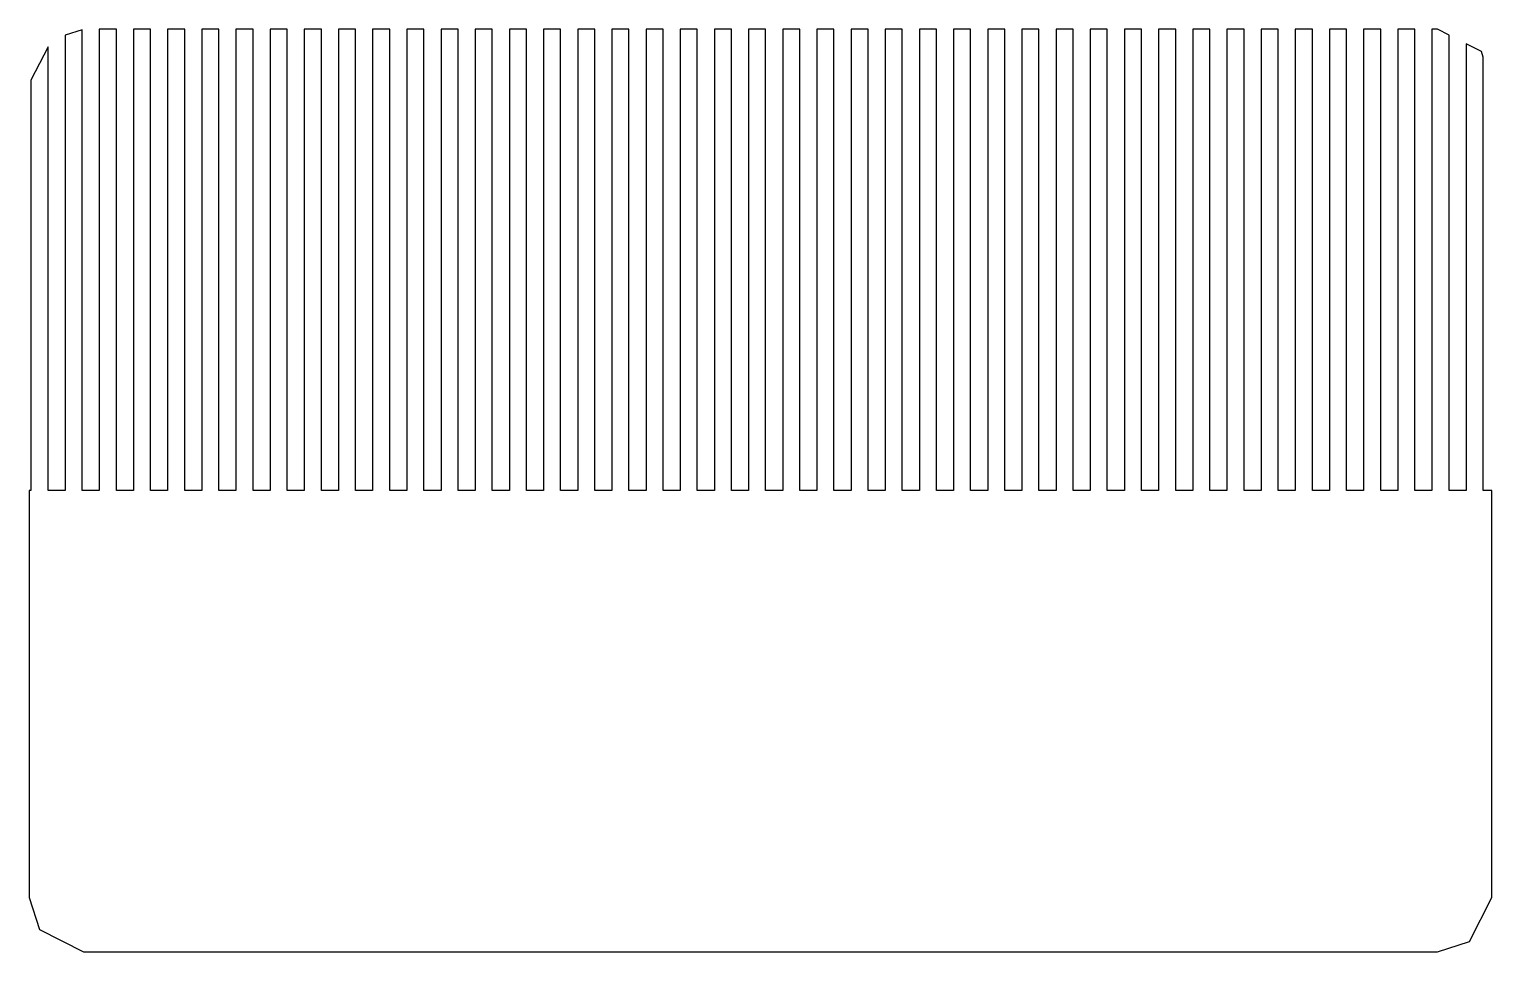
# Model space of a CAD drawing. Header units: metres. Extents: x -42.8 to 42.8, y -27 to 27.
import ezdxf

# ---------------------------------------------------------------- set-up
doc = ezdxf.new("R2010")
doc.units = ezdxf.units.M

msp = doc.modelspace()

# ---------------------------------------------------------------- linework, layer by layer
for p, q in [((-39.7, 26.964), (-40.7, 26.6391)), ((-40.7, 26.6391), (-40.7, 0)), ((-39.7, 0), (-39.7, 26.964)), ((-37.7, 26.99), (-38.7, 26.99)), ((-38.7, 26.99), (-38.7, 0)), ((-37.7, 0), (-37.7, 26.99)), ((-35.7, 26.99), (-36.7, 26.99)), ((-36.7, 26.99), (-36.7, 0)), ((-35.7, 0), (-35.7, 26.99)), ((-33.7, 26.99), (-34.7, 26.99)), ((-34.7, 26.99), (-34.7, 0)), ((-33.7, 0), (-33.7, 26.99)), ((-31.7, 26.99), (-32.7, 26.99)), ((-32.7, 26.99), (-32.7, 0)), ((-31.7, 0), (-31.7, 26.99)), ((-29.7, 26.99), (-30.7, 26.99)), ((-30.7, 26.99), (-30.7, 0)), ((-29.7, 0), (-29.7, 26.99)), ((-27.7, 26.99), (-28.7, 26.99)), ((-28.7, 26.99), (-28.7, 0)), ((-27.7, 0), (-27.7, 26.99)), ((-25.7, 26.99), (-26.7, 26.99)), ((-26.7, 26.99), (-26.7, 0)), ((-25.7, 0), (-25.7, 26.99)), ((-23.7, 26.99), (-24.7, 26.99)), ((-24.7, 26.99), (-24.7, 0)), ((-23.7, 0), (-23.7, 26.99)), ((-21.7, 26.99), (-22.7, 26.99)), ((-22.7, 26.99), (-22.7, 0)), ((-21.7, 0), (-21.7, 26.99)), ((-19.7, 26.99), (-20.7, 26.99)), ((-20.7, 26.99), (-20.7, 0)), ((-19.7, 0), (-19.7, 26.99)), ((-17.7, 26.99), (-18.7, 26.99)), ((-18.7, 26.99), (-18.7, 0)), ((-17.7, 0), (-17.7, 26.99)), ((-15.7, 26.99), (-16.7, 26.99)), ((-16.7, 26.99), (-16.7, 0)), ((-15.7, 0), (-15.7, 26.99)), ((-13.7, 26.99), (-14.7, 26.99)), ((-14.7, 26.99), (-14.7, 0)), ((-13.7, 0), (-13.7, 26.99)), ((-11.7, 26.99), (-12.7, 26.99)), ((-12.7, 26.99), (-12.7, 0)), ((-11.7, 0), (-11.7, 26.99)), ((-9.7, 26.99), (-10.7, 26.99)), ((-10.7, 26.99), (-10.7, 0)), ((-9.7, 0), (-9.7, 26.99)), ((-7.7, 26.99), (-8.7, 26.99)), ((-8.7, 26.99), (-8.7, 0)), ((-7.7, 0), (-7.7, 26.99)), ((-5.7, 26.99), (-6.7, 26.99)), ((-6.7, 26.99), (-6.7, 0)), ((-5.7, 0), (-5.7, 26.99)), ((-3.7, 26.99), (-4.7, 26.99)), ((-4.7, 26.99), (-4.7, 0)), ((-3.7, 0), (-3.7, 26.99)), ((-1.7, 26.99), (-2.7, 26.99)), ((-2.7, 26.99), (-2.7, 0)), ((-1.7, 0), (-1.7, 26.99)), ((0.29999, 26.99), (-0.7, 26.99)), ((-0.7, 26.99), (-0.7, 0)), ((0.29999, 0), (0.29999, 26.99)), ((2.29999, 26.99), (1.29999, 26.99)), ((1.29999, 26.99), (1.29999, 0)), ((2.29999, 0), (2.29999, 26.99)), ((4.29999, 26.99), (3.29999, 26.99)), ((3.29999, 26.99), (3.29999, 0)), ((4.29999, 0), (4.29999, 26.99)), ((6.29999, 26.99), (5.29999, 26.99)), ((5.29999, 26.99), (5.29999, 0)), ((6.29999, 0), (6.29999, 26.99)), ((8.29999, 26.99), (7.29999, 26.99)), ((7.29999, 26.99), (7.29999, 0)), ((8.29999, 0), (8.29999, 26.99)), ((10.3, 26.99), (9.29999, 26.99)), ((9.29999, 26.99), (9.29999, 0)), ((10.3, 0), (10.3, 26.99)), ((12.3, 26.99), (11.3, 26.99)), ((11.3, 26.99), (11.3, 0)), ((12.3, 0), (12.3, 26.99)), ((14.3, 26.99), (13.3, 26.99)), ((13.3, 26.99), (13.3, 0)), ((14.3, 0), (14.3, 26.99)), ((16.3, 26.99), (15.3, 26.99)), ((15.3, 26.99), (15.3, 0)), ((16.3, 0), (16.3, 26.99)), ((18.3, 26.99), (17.3, 26.99)), ((17.3, 26.99), (17.3, 0)), ((18.3, 0), (18.3, 26.99)), ((20.3, 26.99), (19.3, 26.99)), ((19.3, 26.99), (19.3, 0)), ((20.3, 0), (20.3, 26.99)), ((22.3, 26.99), (21.3, 26.99)), ((21.3, 26.99), (21.3, 0)), ((22.3, 0), (22.3, 26.99)), ((24.3, 26.99), (23.3, 26.99)), ((23.3, 26.99), (23.3, 0)), ((24.3, 0), (24.3, 26.99)), ((26.3, 26.99), (25.3, 26.99)), ((25.3, 26.99), (25.3, 0)), ((26.3, 0), (26.3, 26.99)), ((28.3, 26.99), (27.3, 26.99)), ((27.3, 26.99), (27.3, 0)), ((28.3, 0), (28.3, 26.99)), ((30.3, 26.99), (29.3, 26.99)), ((29.3, 26.99), (29.3, 0)), ((30.3, 0), (30.3, 26.99)), ((32.3, 26.99), (31.3, 26.99)), ((31.3, 26.99), (31.3, 0)), ((32.3, 0), (32.3, 26.99)), ((34.3, 26.99), (33.3, 26.99)), ((33.3, 26.99), (33.3, 0)), ((34.3, 0), (34.3, 26.99)), ((36.3, 26.99), (35.3, 26.99)), ((35.3, 26.99), (35.3, 0)), ((36.3, 0), (36.3, 26.99)), ((38.3, 26.99), (37.3, 26.99)), ((37.3, 26.99), (37.3, 0)), ((38.3, 0), (38.3, 26.99)), ((39.62, 26.99), (39.3, 26.99)), ((39.3, 26.99), (39.3, 0)), ((40.3, 26.6435), (39.62, 26.99)), ((40.3, 0), (40.3, 26.6435)), ((-41.7, 25.9689), (-42.7, 24.0062)), ((-41.7, 0), (-41.7, 25.9689)), ((42.1927, 25.6792), (41.3, 26.134)), ((41.3, 26.134), (41.3, 0)), ((42.3, 25.3489), (42.1927, 25.6792)), ((42.3, 0), (42.3, 25.3489)), ((-42.7, 24.0062), (-42.7, 0)), ((-42.7, 0), (-42.8, 0)), ((-42.8, 0), (-42.8, -23.81)), ((-40.7, 0), (-41.7, 0)), ((-38.7, 0), (-39.7, 0)), ((-36.7, 0), (-37.7, 0)), ((-34.7, 0), (-35.7, 0)), ((-32.7, 0), (-33.7, 0)), ((-30.7, 0), (-31.7, 0)), ((-28.7, 0), (-29.7, 0)), ((-26.7, 0), (-27.7, 0)), ((-24.7, 0), (-25.7, 0)), ((-22.7, 0), (-23.7, 0)), ((-20.7, 0), (-21.7, 0)), ((-18.7, 0), (-19.7, 0)), ((-16.7, 0), (-17.7, 0)), ((-14.7, 0), (-15.7, 0)), ((-12.7, 0), (-13.7, 0)), ((-10.7, 0), (-11.7, 0)), ((-8.7, 0), (-9.7, 0)), ((-6.7, 0), (-7.7, 0)), ((-4.7, 0), (-5.7, 0)), ((-2.7, 0), (-3.7, 0)), ((-0.7, 0), (-1.7, 0)), ((1.29999, 0), (0.29999, 0)), ((3.29999, 0), (2.29999, 0)), ((5.29999, 0), (4.29999, 0)), ((7.29999, 0), (6.29999, 0)), ((9.29999, 0), (8.29999, 0)), ((11.3, 0), (10.3, 0)), ((13.3, 0), (12.3, 0)), ((15.3, 0), (14.3, 0)), ((17.3, 0), (16.3, 0)), ((19.3, 0), (18.3, 0)), ((21.3, 0), (20.3, 0)), ((23.3, 0), (22.3, 0)), ((25.3, 0), (24.3, 0)), ((27.3, 0), (26.3, 0)), ((29.3, 0), (28.3, 0)), ((31.3, 0), (30.3, 0)), ((33.3, 0), (32.3, 0)), ((35.3, 0), (34.3, 0)), ((37.3, 0), (36.3, 0)), ((39.3, 0), (38.3, 0)), ((41.3, 0), (40.3, 0)), ((42.8, 0), (42.3, 0)), ((42.8, -23.81), (42.8, 0)), ((-42.8, -23.81), (-42.1927, -25.6792)), ((41.4892, -26.3827), (42.8, -23.81)), ((-42.1927, -25.6792), (-39.62, -26.99)), ((39.62, -26.99), (41.4892, -26.3827)), ((-39.62, -26.99), (39.62, -26.99))]:
    msp.add_line(p, q)

doc.saveas('drawing.dxf')
